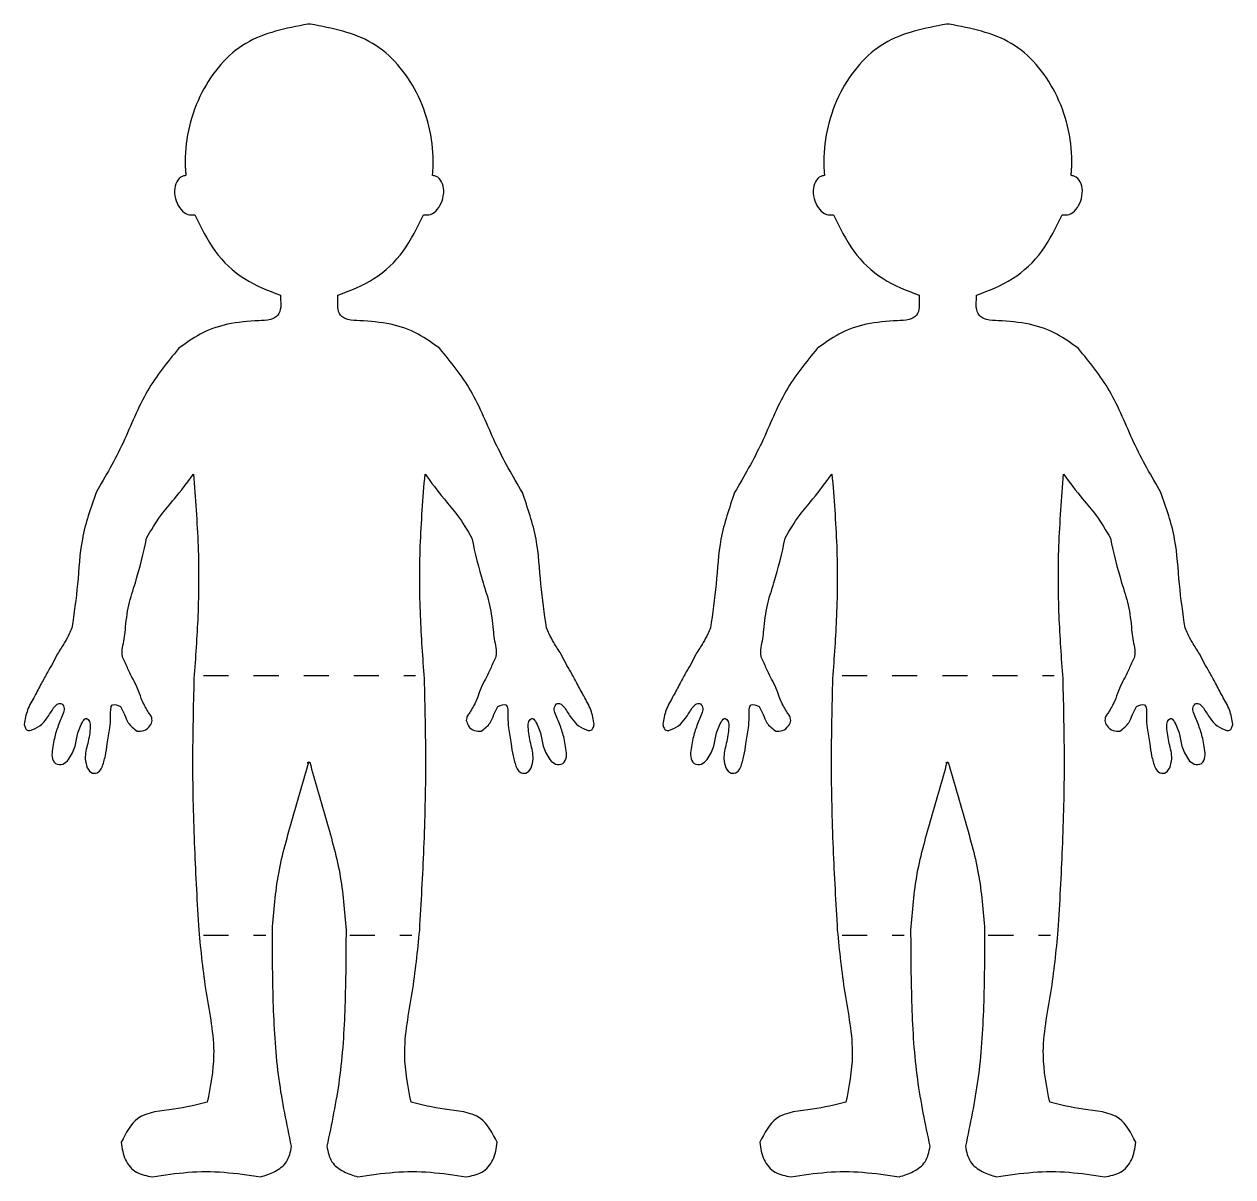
# Model space of a CAD drawing. Extents: x 1 to 1462, y -734 to 80.
# Drawn here: x 1183.5 to 1400.7, y -147.5 to 59.8 of the extents above; entities that cross this region are included whole.
import ezdxf

# ---------------------------------------------------------------- set-up
doc = ezdxf.new("R2010")
doc.units = 0
doc.layers.get('0').update_dxf_attribs({"linetype": 'CONTINUOUS'})

msp = doc.modelspace()

# ---------------------------------------------------------------- linework, layer by layer
at = {"color": 7}
for p, q in [((1234.480762, 59.750006), (1234.477734, 59.750006)), ((1349.230371, 59.750006), (1349.227734, 59.750006)), ((1229.552832, 11.035462), (1229.597754, 8.872656)), ((1239.83125, 8.872656), (1239.876562, 11.035462)), ((1344.302149, 11.035462), (1344.347754, 8.872656)), ((1354.58125, 8.872656), (1354.626562, 11.035462)), ((1215.737695, -57.366358), (1220.237402, -57.366358)), ((1224.736718, -57.366358), (1229.237402, -57.366358)), ((1233.736718, -57.366358), (1238.237402, -57.366358)), ((1242.736718, -57.366358), (1247.237402, -57.366358)), ((1251.736718, -57.366358), (1253.807617, -57.366358)), ((1330.487695, -57.366358), (1334.987402, -57.366358)), ((1339.487402, -57.366358), (1343.987402, -57.366358)), ((1348.487402, -57.366358), (1352.987402, -57.366358)), ((1357.487402, -57.366358), (1361.987402, -57.366358)), ((1366.487402, -57.366358), (1368.557519, -57.366358)), ((1215.737695, -104.031152), (1220.237402, -104.031152)), ((1224.736718, -104.031152), (1226.897754, -104.031152)), ((1241.990625, -104.031152), (1246.490625, -104.031152)), ((1250.990625, -104.031152), (1253.150683, -104.031152)), ((1330.487695, -104.031152), (1334.987402, -104.031152)), ((1339.487402, -104.031152), (1341.647754, -104.031152)), ((1356.740625, -104.031152), (1361.240722, -104.031152)), ((1365.740625, -104.031152), (1367.900683, -104.031152))]:
    msp.add_line(p, q, dxfattribs=at)
for points, knots in [([(1234.477734, 59.750006), (1230.5569, 59.004563), (1222.645502, 57.500418), (1214.391881, 47.554771), (1212.366486, 39.023816), (1212.445057, 34.208996), (1212.483458, 33.366865), (1212.529695, 32.809127), (1212.552734, 32.531214)], [0, 0, 0, 0, 11.656273, 23.519848, 36.274251, 37.123765, 37.966063, 38.802612, 38.802612, 38.802612, 38.802612]), ([(1234.950977, 59.750006), (1234.943909, 59.750006), (1234.929818, 59.750006), (1234.908724, 59.750006), (1234.876472, 59.750006), (1234.833149, 59.750006), (1234.778755, 59.750006), (1234.735565, 59.750006), (1234.703451, 59.750006), (1234.682454, 59.750006), (1234.655473, 59.750006), (1234.622363, 59.750006), (1234.582943, 59.750006), (1234.549592, 59.750006), (1234.522493, 59.750006), (1234.50166, 59.750006), (1234.487761, 59.750006), (1234.480762, 59.750006)], [0, 0, 0, 0, 0.021203, 0.042275, 0.063282, 0.117958, 0.172244, 0.226465, 0.247526, 0.268588, 0.289454, 0.328469, 0.367918, 0.407715, 0.42852, 0.449216, 0.470215, 0.470215, 0.470215, 0.470215]), ([(1256.875195, 32.531214), (1256.898661, 32.80912), (1256.945751, 33.366816), (1256.98376, 34.209001), (1257.061131, 39.023794), (1255.037349, 47.554721), (1246.783309, 57.500541), (1238.871889, 59.004595), (1234.950977, 59.750006)], [0, 0, 0, 0, 0.836626, 1.67892, 2.528431, 15.282792, 27.146234, 38.802773, 38.802773, 38.802773, 38.802773]), ([(1349.227734, 59.750006), (1345.306902, 59.004563), (1337.395508, 57.500418), (1329.141856, 47.554772), (1327.116546, 39.023814), (1327.195045, 34.208994), (1327.233529, 33.366846), (1327.280174, 32.809125), (1327.303418, 32.531214)], [0, 0, 0, 0, 11.656273, 23.519848, 36.274251, 37.123765, 37.966071, 38.80266, 38.80266, 38.80266, 38.80266]), ([(1349.700977, 59.750006), (1349.693909, 59.750006), (1349.679818, 59.750006), (1349.658724, 59.750006), (1349.626559, 59.750006), (1349.583279, 59.750006), (1349.528885, 59.750006), (1349.485652, 59.750006), (1349.453581, 59.750006), (1349.432585, 59.750006), (1349.40556, 59.750006), (1349.372363, 59.750006), (1349.332943, 59.750006), (1349.29966, 59.750006), (1349.272558, 59.750006), (1349.251595, 59.750006), (1349.237499, 59.750006), (1349.230371, 59.750006)], [0, 0, 0, 0, 0.021203, 0.042275, 0.063282, 0.117698, 0.172114, 0.226465, 0.247396, 0.268327, 0.289454, 0.328469, 0.367918, 0.407715, 0.428317, 0.449223, 0.470606, 0.470606, 0.470606, 0.470606]), ([(1371.624707, 32.531214), (1371.648181, 32.809121), (1371.695287, 33.366824), (1371.733873, 34.208991), (1371.812305, 39.023816), (1369.787018, 47.554802), (1361.533243, 57.50041), (1353.621821, 59.00456), (1349.700977, 59.750006)], [0, 0, 0, 0, 0.836635, 1.678949, 2.528464, 15.282878, 27.146515, 38.802837, 38.802837, 38.802837, 38.802837]), ([(1212.552734, 32.531214), (1212.482135, 32.525739), (1212.34016, 32.514731), (1212.129941, 32.467199), (1211.553426, 32.261897), (1210.748628, 31.398269), (1210.415953, 29.745498), (1210.70962, 27.961424), (1211.547562, 26.456087), (1212.78243, 25.389306), (1213.735343, 25.450912), (1214.176758, 25.47945)], [0, 0, 0, 0, 0.212209, 0.426753, 0.64434, 2.043221, 3.678976, 5.566405, 7.334977, 8.821986, 10.105249, 10.105249, 10.105249, 10.105249]), ([(1258.608008, 27.963941), (1258.757647, 28.581866), (1259.036962, 29.735276), (1258.674309, 31.400341), (1257.875086, 32.261907), (1257.298316, 32.467185), (1257.087995, 32.514764), (1256.94591, 32.525747), (1256.875195, 32.531214)], [0, 0, 0, 0, 1.887895, 3.523916, 4.922831, 5.140493, 5.355009, 5.567556, 5.567556, 5.567556, 5.567556]), ([(1327.303418, 32.531214), (1327.232658, 32.525745), (1327.090464, 32.514754), (1326.880012, 32.467223), (1326.30342, 32.261899), (1325.498597, 31.398285), (1325.165816, 29.74549), (1325.459678, 27.961467), (1326.297451, 26.456044), (1327.532525, 25.389212), (1328.485638, 25.450878), (1328.927246, 25.47945)], [0, 0, 0, 0, 0.212687, 0.427404, 0.645015, 2.043927, 3.679693, 5.567135, 7.335662, 8.822686, 10.106509, 10.106509, 10.106509, 10.106509]), ([(1373.358008, 27.963941), (1373.50765, 28.581873), (1373.786969, 29.735297), (1373.424285, 31.400273), (1372.625091, 32.262094), (1372.048164, 32.467157), (1371.837694, 32.514788), (1371.695509, 32.525753), (1371.624707, 32.531214)], [0, 0, 0, 0, 1.887895, 3.523916, 4.922831, 5.140673, 5.355228, 5.568031, 5.568031, 5.568031, 5.568031]), ([(1255.25166, 25.47945), (1255.691954, 25.451408), (1256.642285, 25.390883), (1257.901603, 26.447303), (1258.359363, 27.430104), (1258.608008, 27.963941)], [0, 0, 0, 0, 1.28367, 2.770671, 4.538779, 4.538779, 4.538779, 4.538779]), ([(1370.00166, 25.47945), (1370.441973, 25.451408), (1371.392336, 25.390885), (1372.65174, 26.447246), (1373.109416, 27.430095), (1373.358008, 27.963941)], [0, 0, 0, 0, 1.283735, 2.770788, 4.538832, 4.538832, 4.538832, 4.538832]), ([(1214.176758, 25.47945), (1215.263759, 23.224445), (1217.400307, 18.792137), (1222.816483, 13.588782), (1227.318015, 11.882538), (1229.552832, 11.035462)], [0, 0, 0, 0, 7.477823, 14.69798, 21.816537, 21.816537, 21.816537, 21.816537]), ([(1239.876562, 11.035462), (1242.111206, 11.882554), (1246.612473, 13.588861), (1252.02831, 18.792187), (1254.16472, 23.22445), (1255.25166, 25.47945)], [0, 0, 0, 0, 7.11809, 14.338047, 21.815778, 21.815778, 21.815778, 21.815778]), ([(1328.927246, 25.47945), (1330.014117, 23.224446), (1332.150401, 18.792156), (1337.566238, 13.588854), (1342.067502, 11.882553), (1344.302149, 11.035462)], [0, 0, 0, 0, 7.477642, 14.697579, 21.815682, 21.815682, 21.815682, 21.815682]), ([(1354.626562, 11.035462), (1356.861189, 11.882558), (1361.36244, 13.588879), (1366.778288, 18.792183), (1368.914713, 23.22445), (1370.00166, 25.47945)], [0, 0, 0, 0, 7.11805, 14.338023, 21.815765, 21.815765, 21.815765, 21.815765]), ([(1229.597754, 8.872656), (1229.497637, 8.349031), (1229.295316, 7.290861), (1227.566521, 6.469473), (1226.348588, 6.449716), (1225.642969, 6.438269)], [0, 0, 0, 0, 1.515391, 3.062383, 5.193079, 5.193079, 5.193079, 5.193079]), ([(1243.786328, 6.438269), (1243.080694, 6.449695), (1241.862773, 6.469417), (1240.134246, 7.290999), (1239.931559, 8.349042), (1239.83125, 8.872656)], [0, 0, 0, 0, 2.130665, 3.677516, 5.193068, 5.193068, 5.193068, 5.193068]), ([(1344.347754, 8.872656), (1344.247668, 8.349031), (1344.045409, 7.290862), (1342.316522, 6.469422), (1341.098496, 6.449697), (1340.392774, 6.438269)], [0, 0, 0, 0, 1.515365, 3.062325, 5.193331, 5.193331, 5.193331, 5.193331]), ([(1358.536718, 6.438269), (1357.831025, 6.449681), (1356.613044, 6.469378), (1354.884562, 7.291052), (1354.681666, 8.349046), (1354.58125, 8.872656)], [0, 0, 0, 0, 2.130808, 3.677634, 5.193278, 5.193278, 5.193278, 5.193278]), ([(1225.642969, 6.438269), (1223.766892, 6.308609), (1220.154534, 6.058951), (1215.174123, 4.317903), (1212.498954, 2.359025), (1211.22959, 1.429541)], [0, 0, 0, 0, 5.628222, 10.837062, 15.540355, 15.540355, 15.540355, 15.540355]), ([(1258.200782, 1.429541), (1256.931141, 2.359015), (1254.255506, 4.317785), (1249.27484, 6.058928), (1245.662391, 6.308604), (1243.786328, 6.438269)], [0, 0, 0, 0, 4.70396, 9.913103, 15.541278, 15.541278, 15.541278, 15.541278]), ([(1340.392774, 6.438269), (1338.51673, 6.308605), (1334.904408, 6.058937), (1329.924043, 4.317925), (1327.248921, 2.359027), (1325.97959, 1.429541)], [0, 0, 0, 0, 5.628129, 10.836962, 15.540177, 15.540177, 15.540177, 15.540177]), ([(1372.950098, 1.429541), (1371.680682, 2.359026), (1369.005402, 4.317904), (1364.024991, 6.058897), (1360.412691, 6.308594), (1358.536718, 6.438269)], [0, 0, 0, 0, 4.70342, 9.912403, 15.540323, 15.540323, 15.540323, 15.540323]), ([(1211.22959, 1.429541), (1209.235248, -1.018195), (1205.055853, -6.147733), (1201.535137, -15.596255), (1198.111468, -21.52197), (1196.407519, -24.471179)], [0, 0, 0, 0, 9.41028, 19.720427, 29.936024, 29.936024, 29.936024, 29.936024]), ([(1273.02207, -24.471179), (1271.318086, -21.521968), (1267.894359, -15.596272), (1264.373638, -6.147972), (1260.194805, -1.01823), (1258.200782, 1.429541)], [0, 0, 0, 0, 10.215645, 20.525761, 29.935562, 29.935562, 29.935562, 29.935562]), ([(1325.97959, 1.429541), (1323.985248, -1.018195), (1319.805853, -6.147733), (1316.285137, -15.596255), (1312.861468, -21.52197), (1311.157519, -24.471179)], [0, 0, 0, 0, 9.41028, 19.720427, 29.936024, 29.936024, 29.936024, 29.936024]), ([(1387.77207, -24.471179), (1386.068084, -21.521967), (1382.644344, -15.59625), (1379.123459, -6.147859), (1374.944301, -1.018214), (1372.950098, 1.429541)], [0, 0, 0, 0, 10.215657, 20.525848, 29.935934, 29.935934, 29.935934, 29.935934]), ([(1205.505566, -32.649561), (1206.306148, -31.24758), (1207.740194, -28.736273), (1210.937358, -25.18812), (1212.791729, -22.640526), (1213.896778, -21.122375)], [0, 0, 0, 0, 4.826587, 8.645653, 14.277735, 14.277735, 14.277735, 14.277735]), ([(1213.896778, -21.122375), (1214.24569, -25.437291), (1214.931202, -33.914841), (1214.855348, -46.206645), (1214.278909, -54.133758), (1214.005274, -57.896765)], [0, 0, 0, 0, 12.982404, 25.50663, 36.824488, 36.824488, 36.824488, 36.824488]), ([(1255.424805, -57.896765), (1255.150985, -54.13376), (1254.57416, -46.206663), (1254.498485, -33.914828), (1255.184191, -25.437289), (1255.533203, -21.122375)], [0, 0, 0, 0, 11.317885, 23.842111, 36.824533, 36.824533, 36.824533, 36.824533]), ([(1255.533203, -21.122375), (1256.638135, -22.640525), (1258.492309, -25.188118), (1261.689209, -28.736261), (1263.123, -31.247578), (1263.923438, -32.649561)], [0, 0, 0, 0, 5.631876, 9.450795, 14.277167, 14.277167, 14.277167, 14.277167]), ([(1320.255566, -32.649561), (1321.056135, -31.247586), (1322.490147, -28.736311), (1325.687129, -25.188107), (1327.541398, -22.640522), (1328.646386, -21.122375)], [0, 0, 0, 0, 4.826556, 8.64553, 14.277498, 14.277498, 14.277498, 14.277498]), ([(1328.646386, -21.122375), (1328.99541, -25.43729), (1329.681139, -33.914829), (1329.605406, -46.206648), (1329.028928, -54.133758), (1328.755274, -57.896765)], [0, 0, 0, 0, 12.982423, 25.506649, 36.824509, 36.824509, 36.824509, 36.824509]), ([(1370.174317, -57.896765), (1369.900682, -54.133758), (1369.324246, -46.206646), (1369.248467, -33.91483), (1369.934185, -25.43729), (1370.283203, -21.122375)], [0, 0, 0, 0, 11.317857, 23.842083, 36.824505, 36.824505, 36.824505, 36.824505]), ([(1370.283203, -21.122375), (1371.388135, -22.640516), (1373.242289, -25.188067), (1376.438999, -28.736218), (1377.872492, -31.247572), (1378.672754, -32.649561)], [0, 0, 0, 0, 5.631861, 9.450667, 14.276784, 14.276784, 14.276784, 14.276784]), ([(1196.407519, -24.471179), (1195.447746, -27.22644), (1193.589656, -32.560537), (1193.224374, -40.873592), (1192.458744, -46.176346), (1192.080859, -48.793579)], [0, 0, 0, 0, 8.702188, 16.84716, 24.78502, 24.78502, 24.78502, 24.78502]), ([(1277.349121, -48.793579), (1276.971058, -46.17635), (1276.205071, -40.873619), (1275.839772, -32.560561), (1273.981787, -27.226443), (1273.02207, -24.471179)], [0, 0, 0, 0, 7.937916, 16.082897, 24.785046, 24.785046, 24.785046, 24.785046]), ([(1311.157519, -24.471179), (1310.197768, -27.226441), (1308.339717, -32.560545), (1307.974579, -40.873617), (1307.208682, -46.17635), (1306.830664, -48.793579)], [0, 0, 0, 0, 8.702166, 16.847134, 24.785033, 24.785033, 24.785033, 24.785033]), ([(1392.099023, -48.793579), (1391.720987, -46.176349), (1390.955052, -40.873615), (1390.589771, -32.56056), (1388.731787, -27.226443), (1387.77207, -24.471179)], [0, 0, 0, 0, 7.937907, 16.082885, 24.785034, 24.785034, 24.785034, 24.785034]), ([(1201.677637, -49.135974), (1201.826372, -47.634638), (1202.112903, -44.742384), (1203.976702, -39.38148), (1204.895326, -35.336579), (1205.505566, -32.649561)], [0, 0, 0, 0, 4.508551, 8.685512, 16.951006, 16.951006, 16.951006, 16.951006]), ([(1263.923438, -32.649561), (1264.533883, -35.336681), (1265.452784, -39.381594), (1267.31636, -44.742583), (1267.602913, -47.634701), (1267.75166, -49.135974)], [0, 0, 0, 0, 8.265944, 12.442697, 16.951072, 16.951072, 16.951072, 16.951072]), ([(1316.427637, -49.135974), (1316.576359, -47.634639), (1316.862865, -44.742389), (1318.726586, -39.381459), (1319.645279, -35.336574), (1320.255566, -32.649561)], [0, 0, 0, 0, 4.508545, 8.685494, 16.951009, 16.951009, 16.951009, 16.951009]), ([(1378.672754, -32.649561), (1379.283342, -35.336684), (1380.202458, -39.381602), (1382.06635, -44.742553), (1382.35291, -47.634696), (1382.50166, -49.135974)], [0, 0, 0, 0, 8.266052, 12.442861, 16.951242, 16.951242, 16.951242, 16.951242]), ([(1192.080859, -48.793579), (1191.924509, -49.1569), (1191.537651, -50.055868), (1190.667032, -51.616948), (1189.914403, -52.784187), (1189.477637, -53.46156)], [0, 0, 0, 0, 1.186096, 2.934763, 5.352771, 5.352771, 5.352771, 5.352771]), ([(1203.264746, -58.349573), (1202.991779, -57.868788), (1202.359038, -56.754325), (1201.782594, -55.226697), (1200.990411, -53.781324), (1201.171048, -52.304226), (1201.477696, -50.751244), (1201.610713, -49.676635), (1201.677637, -49.135974)], [0, 0, 0, 0, 1.654375, 3.834851, 4.922627, 6.488715, 8.098279, 9.728078, 9.728078, 9.728078, 9.728078]), ([(1267.75166, -49.135974), (1267.818868, -49.676627), (1267.952449, -50.751222), (1268.258091, -52.304655), (1268.438601, -53.781839), (1267.646748, -55.227271), (1267.070487, -56.754736), (1266.437472, -57.868873), (1266.164355, -58.349573)], [0, 0, 0, 0, 1.6299, 3.239573, 4.806224, 5.893721, 8.073744, 9.728109, 9.728109, 9.728109, 9.728109]), ([(1279.952734, -53.46156), (1279.515883, -52.784161), (1278.763099, -51.616863), (1277.891676, -50.056098), (1277.505264, -49.156922), (1277.349121, -48.793579)], [0, 0, 0, 0, 2.418235, 4.167116, 5.353014, 5.353014, 5.353014, 5.353014]), ([(1306.830664, -48.793579), (1306.674365, -49.156903), (1306.287627, -50.055894), (1305.41702, -51.616955), (1304.6644, -52.784187), (1304.227637, -53.46156)], [0, 0, 0, 0, 1.186039, 2.934682, 5.352687, 5.352687, 5.352687, 5.352687]), ([(1318.015332, -58.349573), (1317.742201, -57.868798), (1317.109114, -56.754415), (1316.532569, -55.226707), (1315.740303, -53.781337), (1315.920923, -52.304237), (1316.227336, -50.751212), (1316.360592, -49.67663), (1316.427637, -49.135974)], [0, 0, 0, 0, 1.654582, 3.83514, 4.922935, 6.489022, 8.098568, 9.728402, 9.728402, 9.728402, 9.728402]), ([(1382.50166, -49.135974), (1382.568868, -49.676627), (1382.702449, -50.751222), (1383.00809, -52.304655), (1383.188602, -53.78184), (1382.396742, -55.227273), (1381.82047, -56.754751), (1381.187401, -57.868875), (1380.914258, -58.349573)], [0, 0, 0, 0, 1.6299, 3.239573, 4.806224, 5.893723, 8.073756, 9.728153, 9.728153, 9.728153, 9.728153]), ([(1394.702344, -53.46156), (1394.265511, -52.784168), (1393.512766, -51.616894), (1392.64155, -50.056071), (1392.25516, -49.156919), (1392.099023, -48.793579)], [0, 0, 0, 0, 2.418183, 4.166987, 5.352871, 5.352871, 5.352871, 5.352871]), ([(1189.477637, -53.46156), (1189.204916, -54.024438), (1188.670414, -55.127616), (1187.626126, -56.835768), (1186.977037, -58.048383), (1186.611133, -58.731958)], [0, 0, 0, 0, 1.875215, 3.675216, 6.001005, 6.001005, 6.001005, 6.001005]), ([(1282.827637, -58.731958), (1282.461222, -58.048208), (1281.811031, -56.834916), (1280.761255, -55.128422), (1280.225825, -54.02457), (1279.952734, -53.46156)], [0, 0, 0, 0, 2.326943, 4.129081, 6.005083, 6.005083, 6.005083, 6.005083]), ([(1304.227637, -53.46156), (1303.954896, -54.024438), (1303.420353, -55.127621), (1302.37599, -56.835799), (1301.726742, -58.048389), (1301.360742, -58.731958)], [0, 0, 0, 0, 1.875241, 3.675282, 6.001193, 6.001193, 6.001193, 6.001193]), ([(1397.576758, -58.731958), (1397.210489, -58.048207), (1396.560549, -56.834898), (1395.511062, -55.128332), (1394.97551, -54.024557), (1394.702344, -53.46156)], [0, 0, 0, 0, 2.326735, 4.128766, 6.004838, 6.004838, 6.004838, 6.004838]), ([(1205.859473, -64.023169), (1205.451952, -63.326468), (1204.722701, -62.079736), (1204.0833, -60.088838), (1203.538748, -58.931773), (1203.264746, -58.349573)], [0, 0, 0, 0, 2.412949, 4.317921, 6.247195, 6.247195, 6.247195, 6.247195]), ([(1214.005274, -57.896765), (1213.883377, -62.907136), (1213.636191, -73.067392), (1214.010194, -88.15532), (1214.579536, -98.214528), (1214.857813, -103.131152)], [0, 0, 0, 0, 15.033765, 30.486147, 45.259561, 45.259561, 45.259561, 45.259561]), ([(1254.571875, -103.131152), (1254.850075, -98.214527), (1255.419261, -88.155312), (1255.793333, -73.067399), (1255.546518, -62.907137), (1255.424805, -57.896765)], [0, 0, 0, 0, 14.773405, 30.225789, 45.259547, 45.259547, 45.259547, 45.259547]), ([(1266.164355, -58.349573), (1265.890355, -58.931778), (1265.345801, -60.088864), (1264.706167, -62.079624), (1263.977181, -63.326446), (1263.569824, -64.023169)], [0, 0, 0, 0, 1.929289, 3.834305, 6.247087, 6.247087, 6.247087, 6.247087]), ([(1320.608789, -64.023169), (1320.201588, -63.326438), (1319.472871, -62.079584), (1318.833565, -60.088879), (1318.289224, -58.931781), (1318.015332, -58.349573)], [0, 0, 0, 0, 2.412571, 4.31748, 6.246638, 6.246638, 6.246638, 6.246638]), ([(1328.755274, -57.896765), (1328.633377, -62.907136), (1328.386191, -73.067392), (1328.760194, -88.15532), (1329.329536, -98.214528), (1329.607813, -103.131152)], [0, 0, 0, 0, 15.033765, 30.486147, 45.259561, 45.259561, 45.259561, 45.259561]), ([(1369.321875, -103.131152), (1369.600073, -98.214528), (1370.169255, -88.155314), (1370.543243, -73.067394), (1370.296161, -62.907136), (1370.174317, -57.896765)], [0, 0, 0, 0, 14.773404, 30.225786, 45.259548, 45.259548, 45.259548, 45.259548]), ([(1380.914258, -58.349573), (1380.640226, -58.931782), (1380.095609, -60.088879), (1379.455685, -62.079494), (1378.726996, -63.326421), (1378.319824, -64.023169)], [0, 0, 0, 0, 1.92934, 3.834417, 6.247014, 6.247014, 6.247014, 6.247014]), ([(1186.611133, -58.731958), (1186.211658, -59.498728), (1185.379027, -61.096918), (1183.973812, -63.439091), (1183.655081, -65.258977), (1183.499805, -66.145569)], [0, 0, 0, 0, 2.599099, 5.41734, 8.094558, 8.094558, 8.094558, 8.094558]), ([(1285.929883, -66.145569), (1285.775369, -65.259089), (1285.458279, -63.439877), (1284.057939, -61.096377), (1283.226572, -59.498639), (1282.827637, -58.731958)], [0, 0, 0, 0, 2.676618, 5.492888, 8.091002, 8.091002, 8.091002, 8.091002]), ([(1301.360742, -58.731958), (1300.961387, -59.498733), (1300.12899, -61.096962), (1298.723972, -63.439142), (1298.405135, -65.258982), (1298.249805, -66.145569)], [0, 0, 0, 0, 2.598939, 5.417104, 8.09435, 8.09435, 8.09435, 8.09435]), ([(1400.679883, -66.145569), (1400.525203, -65.259092), (1400.207775, -63.439897), (1398.807395, -61.096336), (1397.975805, -59.498633), (1397.576758, -58.731958)], [0, 0, 0, 0, 2.676715, 5.493059, 8.09131, 8.09131, 8.09131, 8.09131]), ([(1188.796875, -63.137574), (1189.23261, -62.678144), (1189.916795, -61.956754), (1190.819091, -63.059685), (1190.654411, -63.673851), (1190.566114, -64.00315)], [0, 0, 0, 0, 1.50047, 2.356015, 3.345004, 3.345004, 3.345004, 3.345004]), ([(1198.893066, -66.748755), (1198.961474, -66.127254), (1199.100022, -64.868516), (1198.897892, -62.148265), (1200.265429, -62.693697), (1200.824707, -62.91676)], [0, 0, 0, 0, 2.053202, 4.158388, 5.615078, 5.615078, 5.615078, 5.615078]), ([(1200.824707, -62.91676), (1201.076908, -63.392302), (1201.57915, -64.339311), (1202.136639, -66.113213), (1203.191638, -66.885803), (1203.800879, -67.331958)], [0, 0, 0, 0, 1.61969, 3.225502, 5.420251, 5.420251, 5.420251, 5.420251]), ([(1265.629199, -67.331958), (1266.238584, -66.885673), (1267.29404, -66.112705), (1267.857187, -64.339784), (1268.36044, -63.392381), (1268.613086, -62.91676)], [0, 0, 0, 0, 2.195991, 3.803467, 5.42402, 5.42402, 5.42402, 5.42402]), ([(1268.613086, -62.91676), (1269.171733, -62.693875), (1270.538576, -62.148542), (1270.330874, -64.869038), (1270.468737, -66.127369), (1270.536817, -66.748755)], [0, 0, 0, 0, 1.454681, 3.559169, 5.612249, 5.612249, 5.612249, 5.612249]), ([(1278.872851, -64.00315), (1278.783598, -63.674143), (1278.61743, -63.061614), (1279.513589, -61.955809), (1280.197094, -62.677508), (1280.632813, -63.137574)], [0, 0, 0, 0, 0.989203, 1.841653, 3.340637, 3.340637, 3.340637, 3.340637]), ([(1303.546875, -63.137574), (1303.98249, -62.678206), (1304.666562, -61.956835), (1305.569111, -63.059613), (1305.404413, -63.673842), (1305.316114, -64.00315)], [0, 0, 0, 0, 1.500265, 2.355951, 3.344939, 3.344939, 3.344939, 3.344939]), ([(1313.643066, -66.748755), (1313.711496, -66.127249), (1313.850087, -64.868492), (1313.648215, -62.148251), (1315.015788, -62.693688), (1315.575098, -62.91676)], [0, 0, 0, 0, 2.053208, 4.158427, 5.615217, 5.615217, 5.615217, 5.615217]), ([(1315.575098, -62.91676), (1315.827199, -63.392305), (1316.329243, -64.339325), (1316.886381, -66.113123), (1317.941125, -66.885781), (1318.550195, -67.331958)], [0, 0, 0, 0, 1.619558, 3.225256, 5.419643, 5.419643, 5.419643, 5.419643]), ([(1380.379199, -67.331958), (1380.988563, -66.885669), (1382.043992, -66.112686), (1382.607167, -64.339785), (1383.110433, -63.392381), (1383.363086, -62.91676)], [0, 0, 0, 0, 2.195959, 3.803444, 5.424007, 5.424007, 5.424007, 5.424007]), ([(1383.363086, -62.91676), (1383.921658, -62.693896), (1385.288418, -62.148575), (1385.0803, -64.869083), (1385.218155, -66.12738), (1385.28623, -66.748755)], [0, 0, 0, 0, 1.454468, 3.558907, 5.611982, 5.611982, 5.611982, 5.611982]), ([(1393.623242, -64.00315), (1393.533906, -63.674157), (1393.367592, -63.061682), (1394.263567, -61.955837), (1394.946864, -62.677537), (1395.382422, -63.137574)], [0, 0, 0, 0, 0.989219, 1.841594, 3.34018, 3.34018, 3.34018, 3.34018]), ([(1184.570019, -67.231946), (1185.187045, -66.991612), (1186.390525, -66.522852), (1187.713379, -64.932918), (1188.414457, -63.771237), (1188.796875, -63.137574)], [0, 0, 0, 0, 1.954274, 3.811723, 6.040816, 6.040816, 6.040816, 6.040816]), ([(1190.566114, -64.00315), (1190.245359, -64.776894), (1189.614384, -66.298976), (1188.79197, -68.825129), (1188.578818, -70.624765), (1188.46123, -71.617554)], [0, 0, 0, 0, 2.51366, 4.944776, 7.936151, 7.936151, 7.936151, 7.936151]), ([(1194.04873, -65.541565), (1194.262119, -65.290238), (1194.674059, -64.805059), (1195.387582, -65.704273), (1195.411446, -67.252253), (1194.974871, -69.503313), (1194.26521, -71.958624), (1194.681927, -73.414838), (1194.838379, -73.96156)], [0, 0, 0, 0, 0.802965, 1.550105, 2.609762, 5.565243, 8.360452, 10.040734, 10.040734, 10.040734, 10.040734]), ([(1203.800879, -67.331958), (1204.222956, -67.353284), (1205.123637, -67.398792), (1206.085782, -66.528346), (1206.557259, -65.617548), (1206.434721, -64.999832), (1206.278836, -64.491003), (1206.031124, -64.21466), (1205.859473, -64.023169)], [0, 0, 0, 0, 1.223524, 2.61091, 3.624137, 4.11959, 4.454757, 5.211161, 5.211161, 5.211161, 5.211161]), ([(1263.569824, -64.023169), (1263.399413, -64.21451), (1263.153478, -64.49065), (1262.988427, -65.000757), (1262.961117, -65.276839), (1262.944824, -65.441553)], [0, 0, 0, 0, 0.756519, 1.091795, 1.587674, 1.587674, 1.587674, 1.587674]), ([(1274.047461, -66.638366), (1274.04418, -66.293113), (1274.038586, -65.704551), (1274.756129, -64.805101), (1275.167382, -65.290285), (1275.380371, -65.541565)], [0, 0, 0, 0, 1.060173, 1.8073, 2.609923, 2.609923, 2.609923, 2.609923]), ([(1280.976855, -71.617554), (1280.859392, -70.624771), (1280.646466, -68.825161), (1279.82443, -66.298958), (1279.193556, -64.776891), (1278.872851, -64.00315)], [0, 0, 0, 0, 2.991316, 5.42234, 7.935932, 7.935932, 7.935932, 7.935932]), ([(1280.632813, -63.137574), (1281.015203, -63.771233), (1281.716225, -64.932895), (1283.038983, -66.522913), (1284.242499, -66.991626), (1284.85957, -67.231946)], [0, 0, 0, 0, 2.229044, 4.086416, 6.040784, 6.040784, 6.040784, 6.040784]), ([(1299.320019, -67.231946), (1299.937081, -66.99161), (1301.140624, -66.522848), (1302.463661, -64.933029), (1303.164569, -63.771256), (1303.546875, -63.137574)], [0, 0, 0, 0, 1.954391, 3.811929, 6.040881, 6.040881, 6.040881, 6.040881]), ([(1305.316114, -64.00315), (1304.995419, -64.7769), (1304.364552, -66.299014), (1303.542014, -68.825117), (1303.328834, -70.624762), (1303.21123, -71.617554)], [0, 0, 0, 0, 2.513612, 4.944747, 7.936132, 7.936132, 7.936132, 7.936132]), ([(1308.799023, -65.541565), (1309.012013, -65.290269), (1309.423213, -64.805113), (1310.140588, -65.704181), (1310.135564, -66.292478), (1310.132617, -66.637549)], [0, 0, 0, 0, 0.802644, 1.549592, 2.609308, 2.609308, 2.609308, 2.609308]), ([(1318.550195, -67.331958), (1318.972387, -67.353294), (1319.873243, -67.398818), (1320.835659, -66.528404), (1321.307245, -65.61757), (1321.184755, -64.999795), (1321.028519, -64.490949), (1320.780597, -64.214645), (1320.608789, -64.023169)], [0, 0, 0, 0, 1.223874, 2.611449, 3.62471, 4.120167, 4.455391, 5.21208, 5.21208, 5.21208, 5.21208]), ([(1378.319824, -64.023169), (1378.147977, -64.214622), (1377.899977, -64.490917), (1377.744612, -65.000239), (1377.622677, -65.617998), (1378.09359, -66.52878), (1379.056164, -67.398875), (1379.956962, -67.353314), (1380.379199, -67.331958)], [0, 0, 0, 0, 0.756586, 1.091863, 1.587822, 2.600431, 3.987765, 5.211821, 5.211821, 5.211821, 5.211821]), ([(1388.797461, -66.638366), (1388.794179, -66.293117), (1388.788585, -65.704568), (1389.506091, -64.805101), (1389.917307, -65.290289), (1390.130274, -65.541565)], [0, 0, 0, 0, 1.060173, 1.807282, 2.60985, 2.60985, 2.60985, 2.60985]), ([(1395.727246, -71.617554), (1395.609678, -70.624772), (1395.396564, -68.825175), (1394.574527, -66.299009), (1393.943844, -64.776899), (1393.623242, -64.00315)], [0, 0, 0, 0, 2.991356, 5.42238, 7.935875, 7.935875, 7.935875, 7.935875]), ([(1395.382422, -63.137574), (1395.764812, -63.771246), (1396.46585, -64.932959), (1397.788701, -66.52272), (1398.992008, -66.991582), (1399.608886, -67.231946)], [0, 0, 0, 0, 2.229062, 4.086545, 6.040475, 6.040475, 6.040475, 6.040475]), ([(1183.499805, -66.145569), (1183.560129, -66.361944), (1183.666107, -66.742075), (1184.022564, -67.273085), (1184.388847, -67.24556), (1184.570019, -67.231946)], [0, 0, 0, 0, 0.685943, 1.205072, 1.713158, 1.713158, 1.713158, 1.713158]), ([(1191.255469, -72.713562), (1191.771905, -71.95242), (1192.752754, -70.50681), (1192.933222, -67.854825), (1193.668513, -66.330031), (1194.04873, -65.541565)], [0, 0, 0, 0, 2.708694, 5.144521, 7.752829, 7.752829, 7.752829, 7.752829]), ([(1197.478027, -73.910364), (1197.707879, -73.205426), (1198.163727, -71.807373), (1198.424066, -69.375112), (1198.722434, -67.704282), (1198.893066, -66.748755)], [0, 0, 0, 0, 2.217915, 4.398628, 7.3117, 7.3117, 7.3117, 7.3117]), ([(1262.944824, -65.441553), (1263.045638, -65.765745), (1263.284585, -66.534134), (1264.320649, -67.397593), (1265.211573, -67.352906), (1265.629199, -67.331958)], [0, 0, 0, 0, 1.012427, 2.399623, 3.623654, 3.623654, 3.623654, 3.623654]), ([(1270.536817, -66.748755), (1270.707377, -67.704284), (1271.005618, -69.375123), (1271.26592, -71.807369), (1271.72173, -73.205425), (1271.951562, -73.910364)], [0, 0, 0, 0, 2.913042, 5.093747, 7.311647, 7.311647, 7.311647, 7.311647]), ([(1274.591602, -73.96156), (1274.749346, -73.414955), (1275.169498, -71.959069), (1274.41644, -69.500678), (1274.172712, -67.609991), (1274.047461, -66.638366)], [0, 0, 0, 0, 1.68019, 4.475192, 7.430039, 7.430039, 7.430039, 7.430039]), ([(1275.380371, -65.541565), (1275.760621, -66.330038), (1276.495998, -67.854887), (1276.676293, -70.507215), (1277.657343, -71.953049), (1278.173926, -72.714368)], [0, 0, 0, 0, 2.608356, 5.044371, 7.753714, 7.753714, 7.753714, 7.753714]), ([(1284.85957, -67.231946), (1285.040767, -67.245565), (1285.407078, -67.273097), (1285.763582, -66.742086), (1285.86956, -66.361946), (1285.929883, -66.145569)], [0, 0, 0, 0, 0.508154, 1.0273, 1.713244, 1.713244, 1.713244, 1.713244]), ([(1298.249805, -66.145569), (1298.310129, -66.361944), (1298.416107, -66.742075), (1298.772564, -67.273085), (1299.138847, -67.24556), (1299.320019, -67.231946)], [0, 0, 0, 0, 0.685943, 1.205072, 1.713158, 1.713158, 1.713158, 1.713158]), ([(1306.005469, -72.713562), (1306.521884, -71.952417), (1307.502698, -70.506793), (1307.683276, -67.854791), (1308.418722, -66.330026), (1308.799023, -65.541565)], [0, 0, 0, 0, 2.708679, 5.144525, 7.752919, 7.752919, 7.752919, 7.752919]), ([(1310.132617, -66.637549), (1310.007394, -67.609367), (1309.763734, -69.500333), (1309.01029, -71.958984), (1309.430586, -73.414945), (1309.588379, -73.96156)], [0, 0, 0, 0, 2.955419, 5.750658, 7.430899, 7.430899, 7.430899, 7.430899]), ([(1312.228027, -73.910364), (1312.457879, -73.205426), (1312.913727, -71.807373), (1313.174066, -69.375112), (1313.472434, -67.704282), (1313.643066, -66.748755)], [0, 0, 0, 0, 2.217915, 4.398628, 7.3117, 7.3117, 7.3117, 7.3117]), ([(1385.28623, -66.748755), (1385.456945, -67.704281), (1385.755454, -69.375105), (1386.015923, -71.80736), (1386.471732, -73.205424), (1386.701562, -73.910364)], [0, 0, 0, 0, 2.913109, 5.093837, 7.311743, 7.311743, 7.311743, 7.311743]), ([(1389.341602, -73.96156), (1389.499294, -73.414951), (1389.919316, -71.959031), (1389.166031, -69.500727), (1388.922573, -67.61), (1388.797461, -66.638366)], [0, 0, 0, 0, 1.680158, 4.475184, 7.429983, 7.429983, 7.429983, 7.429983]), ([(1390.130274, -65.541565), (1390.51055, -66.330036), (1391.245975, -67.854875), (1391.426267, -70.5072), (1392.407272, -71.953046), (1392.923828, -72.714368)], [0, 0, 0, 0, 2.60838, 5.044395, 7.753706, 7.753706, 7.753706, 7.753706]), ([(1399.608886, -67.231946), (1399.790249, -67.245596), (1400.156763, -67.273181), (1400.513592, -66.742166), (1400.619567, -66.361963), (1400.679883, -66.145569)], [0, 0, 0, 0, 0.508634, 1.027895, 1.713847, 1.713847, 1.713847, 1.713847]), ([(1188.46123, -71.617554), (1188.524025, -72.102581), (1188.64646, -73.048282), (1190.199584, -73.607723), (1190.90298, -73.012063), (1191.255469, -72.713562)], [0, 0, 0, 0, 1.374294, 2.679586, 3.990764, 3.990764, 3.990764, 3.990764]), ([(1278.173926, -72.714368), (1278.527143, -73.012442), (1279.232702, -73.607852), (1280.788695, -73.049712), (1280.913122, -72.10265), (1280.976855, -71.617554)], [0, 0, 0, 0, 1.312718, 2.622179, 3.997202, 3.997202, 3.997202, 3.997202]), ([(1303.21123, -71.617554), (1303.274025, -72.102581), (1303.39646, -73.048282), (1304.949584, -73.607723), (1305.65298, -73.012063), (1306.005469, -72.713562)], [0, 0, 0, 0, 1.374294, 2.679586, 3.990764, 3.990764, 3.990764, 3.990764]), ([(1392.923828, -72.714368), (1393.277158, -73.012448), (1393.982893, -73.607827), (1395.539048, -73.049775), (1395.663502, -72.102657), (1395.727246, -71.617554)], [0, 0, 0, 0, 1.313016, 2.622597, 3.997625, 3.997625, 3.997625, 3.997625]), ([(1228.09209, -103.131152), (1228.356163, -99.705377), (1228.887062, -92.818119), (1231.814341, -82.866787), (1233.68827, -76.22598), (1234.622754, -72.914368)], [0, 0, 0, 0, 10.278616, 20.664375, 30.995285, 30.995285, 30.995285, 30.995285]), ([(1234.660547, -72.935156), (1234.507191, -72.997422), (1234.212983, -73.116878), (1234.62376, -73.023943), (1234.734695, -72.95601), (1234.76875, -72.935156)], [0, 0, 0, 0, 0.317487, 0.609087, 0.738253, 0.738253, 0.738253, 0.738253]), ([(1234.622754, -72.914368), (1234.628972, -72.91554), (1234.641369, -72.917876), (1234.650631, -72.930445), (1234.658346, -72.93411), (1234.660547, -72.935156)], [0, 0, 0, 0, 0.018345, 0.036571, 0.043845, 0.043845, 0.043845, 0.043845]), ([(1234.76875, -72.935156), (1234.770735, -72.934083), (1234.778133, -72.930086), (1234.787602, -72.917983), (1234.800036, -72.915573), (1234.80625, -72.914368)], [0, 0, 0, 0, 0.006754, 0.02517, 0.043567, 0.043567, 0.043567, 0.043567]), ([(1234.80625, -72.914368), (1235.740872, -76.225969), (1237.615066, -82.866713), (1240.542051, -92.818138), (1241.072812, -99.705382), (1241.336817, -103.131152)], [0, 0, 0, 0, 10.330992, 20.716707, 30.995299, 30.995299, 30.995299, 30.995299]), ([(1342.84209, -103.131152), (1343.106163, -99.705377), (1343.637062, -92.818119), (1346.564341, -82.866787), (1348.43827, -76.22598), (1349.372754, -72.914368)], [0, 0, 0, 0, 10.278616, 20.664375, 30.995285, 30.995285, 30.995285, 30.995285]), ([(1349.410547, -72.935156), (1349.257052, -72.997433), (1348.962575, -73.116909), (1349.373755, -73.023823), (1349.484956, -72.956005), (1349.519141, -72.935156)], [0, 0, 0, 0, 0.317749, 0.609594, 0.739136, 0.739136, 0.739136, 0.739136]), ([(1349.372754, -72.914368), (1349.379108, -72.915497), (1349.391603, -72.917716), (1349.400739, -72.930458), (1349.408366, -72.934112), (1349.410547, -72.935156)], [0, 0, 0, 0, 0.018656, 0.036684, 0.043901, 0.043901, 0.043901, 0.043901]), ([(1349.519141, -72.935156), (1349.521092, -72.934082), (1349.528389, -72.930064), (1349.537704, -72.917973), (1349.550065, -72.91557), (1349.55625, -72.914368)], [0, 0, 0, 0, 0.006667, 0.024939, 0.04324, 0.04324, 0.04324, 0.04324]), ([(1349.55625, -72.914368), (1350.490851, -76.22597), (1352.365004, -82.866723), (1355.291886, -92.818164), (1355.823017, -99.705385), (1356.087207, -103.131152)], [0, 0, 0, 0, 10.330972, 20.716691, 30.995333, 30.995333, 30.995333, 30.995333]), ([(1194.838379, -73.96156), (1195.099046, -74.35749), (1195.583854, -75.093868), (1196.939596, -74.816118), (1197.306023, -74.199711), (1197.478027, -73.910364)], [0, 0, 0, 0, 1.299614, 2.417116, 3.405758, 3.405758, 3.405758, 3.405758]), ([(1271.951562, -73.910364), (1272.123567, -74.199708), (1272.490078, -74.816245), (1273.846088, -75.093931), (1274.330956, -74.357458), (1274.591602, -73.96156)], [0, 0, 0, 0, 0.988637, 2.106602, 3.406165, 3.406165, 3.406165, 3.406165]), ([(1309.588379, -73.96156), (1309.848946, -74.357476), (1310.333635, -75.093932), (1311.689427, -74.816112), (1312.055971, -74.199705), (1312.228027, -73.910364)], [0, 0, 0, 0, 1.299399, 2.417051, 3.405787, 3.405787, 3.405787, 3.405787]), ([(1386.701562, -73.910364), (1386.873567, -74.199708), (1387.240078, -74.816245), (1388.596088, -75.093931), (1389.080956, -74.357458), (1389.341602, -73.96156)], [0, 0, 0, 0, 0.988637, 2.106602, 3.406165, 3.406165, 3.406165, 3.406165]), ([(1214.857813, -103.131152), (1215.233748, -106.874903), (1215.98558, -114.362008), (1218.225033, -124.688215), (1216.95541, -131.247796), (1216.408789, -134.071948)], [0, 0, 0, 0, 11.313255, 22.625305, 31.177723, 31.177723, 31.177723, 31.177723]), ([(1231.53877, -141.96875), (1230.700643, -137.976086), (1228.957452, -129.671878), (1228.167572, -116.632498), (1228.117534, -107.682403), (1228.09209, -103.131152)], [0, 0, 0, 0, 12.224393, 25.425104, 39.08318, 39.08318, 39.08318, 39.08318]), ([(1241.336817, -103.131152), (1241.311569, -107.682406), (1241.261918, -116.632518), (1240.471375, -129.671856), (1238.728303, -137.976083), (1237.890234, -141.96875)], [0, 0, 0, 0, 13.65807, 26.858807, 39.083191, 39.083191, 39.083191, 39.083191]), ([(1253.020508, -134.071948), (1252.47402, -131.247791), (1251.204703, -124.688168), (1253.444336, -114.362039), (1254.196016, -106.874909), (1254.571875, -103.131152)], [0, 0, 0, 0, 8.552369, 19.864442, 31.177678, 31.177678, 31.177678, 31.177678]), ([(1329.607813, -103.131152), (1329.98359, -106.874912), (1330.735107, -114.362053), (1332.974655, -124.688155), (1331.7055, -131.247789), (1331.159082, -134.071948)], [0, 0, 0, 0, 11.31321, 22.625277, 31.177623, 31.177623, 31.177623, 31.177623]), ([(1346.28877, -141.96875), (1345.4506, -137.976087), (1343.707321, -129.671887), (1342.917148, -116.632506), (1342.867392, -107.682404), (1342.84209, -103.131152)], [0, 0, 0, 0, 12.22442, 25.425144, 39.083215, 39.083215, 39.083215, 39.083215]), ([(1356.087207, -103.131152), (1356.061949, -107.682407), (1356.012278, -116.632521), (1355.221679, -129.671832), (1353.478796, -137.976079), (1352.64082, -141.96875)], [0, 0, 0, 0, 13.658071, 26.858807, 39.08315, 39.08315, 39.08315, 39.08315]), ([(1367.770508, -134.071948), (1367.224078, -131.24779), (1365.954893, -124.68816), (1368.194383, -114.36204), (1368.946032, -106.87491), (1369.321875, -103.131152)], [0, 0, 0, 0, 8.552352, 19.864417, 31.177645, 31.177645, 31.177645, 31.177645]), ([(1216.408789, -134.071948), (1214.461411, -134.538071), (1210.382964, -135.514286), (1203.697988, -135.861157), (1201.780902, -139.62083), (1200.943066, -141.263941)], [0, 0, 0, 0, 6.12183, 12.82112, 18.021856, 18.021856, 18.021856, 18.021856]), ([(1268.485938, -141.263941), (1267.647998, -139.620827), (1265.730713, -135.861227), (1259.045977, -135.514317), (1254.967713, -134.538067), (1253.020508, -134.071948)], [0, 0, 0, 0, 5.200904, 11.900163, 18.021451, 18.021451, 18.021451, 18.021451]), ([(1331.159082, -134.071948), (1329.211721, -134.538074), (1325.133224, -135.514316), (1318.448174, -135.861124), (1316.530954, -139.620829), (1315.693066, -141.263941)], [0, 0, 0, 0, 6.121778, 12.821267, 18.022084, 18.022084, 18.022084, 18.022084]), ([(1383.235938, -141.263941), (1382.398013, -139.620827), (1380.480755, -135.86121), (1373.795994, -135.51432), (1369.717719, -134.538069), (1367.770508, -134.071948)], [0, 0, 0, 0, 5.20088, 11.900159, 18.021468, 18.021468, 18.021468, 18.021468]), ([(1200.943066, -141.263941), (1201.089705, -142.343804), (1201.372362, -144.425317), (1203.552797, -146.936883), (1205.549173, -147.293894), (1206.540332, -147.471142)], [0, 0, 0, 0, 3.228973, 6.224074, 9.177291, 9.177291, 9.177291, 9.177291]), ([(1225.978711, -147.471142), (1226.837621, -147.203363), (1228.568958, -146.663591), (1230.97398, -144.883974), (1231.346654, -142.960375), (1231.53877, -141.96875)], [0, 0, 0, 0, 2.710016, 5.462685, 8.391533, 8.391533, 8.391533, 8.391533]), ([(1237.890234, -141.96875), (1238.082746, -142.960355), (1238.456165, -144.883788), (1240.860729, -146.663493), (1242.591853, -147.203346), (1243.450586, -147.471142)], [0, 0, 0, 0, 2.929154, 5.681732, 8.39121, 8.39121, 8.39121, 8.39121]), ([(1262.88877, -147.471142), (1263.879956, -147.293904), (1265.876346, -146.936921), (1268.056711, -144.42529), (1268.339322, -142.3438), (1268.485938, -141.263941)], [0, 0, 0, 0, 2.953276, 5.948317, 9.177273, 9.177273, 9.177273, 9.177273]), ([(1315.693066, -141.263941), (1315.839705, -142.343804), (1316.122362, -144.425317), (1318.302797, -146.936883), (1320.299173, -147.293894), (1321.290332, -147.471142)], [0, 0, 0, 0, 3.228973, 6.224074, 9.177291, 9.177291, 9.177291, 9.177291]), ([(1340.728711, -147.471142), (1341.587437, -147.203334), (1343.318579, -146.663449), (1345.72341, -144.883926), (1346.096458, -142.960371), (1346.28877, -141.96875)], [0, 0, 0, 0, 2.709508, 5.462211, 8.391213, 8.391213, 8.391213, 8.391213]), ([(1352.64082, -141.96875), (1352.833103, -142.960364), (1353.206089, -144.883874), (1355.610849, -146.663549), (1357.342063, -147.203356), (1358.200879, -147.471142)], [0, 0, 0, 0, 2.928976, 5.681562, 8.391294, 8.391294, 8.391294, 8.391294]), ([(1377.639355, -147.471142), (1378.630402, -147.293883), (1380.62661, -146.936841), (1382.806717, -144.425237), (1383.089322, -142.343793), (1383.235938, -141.263941)], [0, 0, 0, 0, 2.952881, 5.94782, 9.176772, 9.176772, 9.176772, 9.176772]), ([(1206.540332, -147.471142), (1208.663621, -147.143681), (1212.923554, -146.486697), (1219.47133, -146.496279), (1223.793858, -147.143832), (1225.978711, -147.471142)], [0, 0, 0, 0, 6.439071, 12.918647, 19.541226, 19.541226, 19.541226, 19.541226]), ([(1243.450586, -147.471142), (1245.635429, -147.14383), (1249.957859, -146.496285), (1256.505567, -146.486712), (1260.765447, -147.143679), (1262.88877, -147.471142)], [0, 0, 0, 0, 6.62255, 13.101858, 19.54103, 19.54103, 19.54103, 19.54103]), ([(1321.290332, -147.471142), (1323.413722, -147.14368), (1327.673709, -146.486719), (1334.221482, -146.496273), (1338.543909, -147.14383), (1340.728711, -147.471142)], [0, 0, 0, 0, 6.439373, 12.918796, 19.541224, 19.541224, 19.541224, 19.541224]), ([(1358.200879, -147.471142), (1360.385661, -147.143829), (1364.708054, -146.49627), (1371.255858, -146.48673), (1375.515899, -147.14368), (1377.639355, -147.471142)], [0, 0, 0, 0, 6.622367, 13.10175, 19.54132, 19.54132, 19.54132, 19.54132])]:
    msp.add_open_spline(points, degree=3, knots=knots, dxfattribs=at)

doc.saveas('drawing.dxf')
